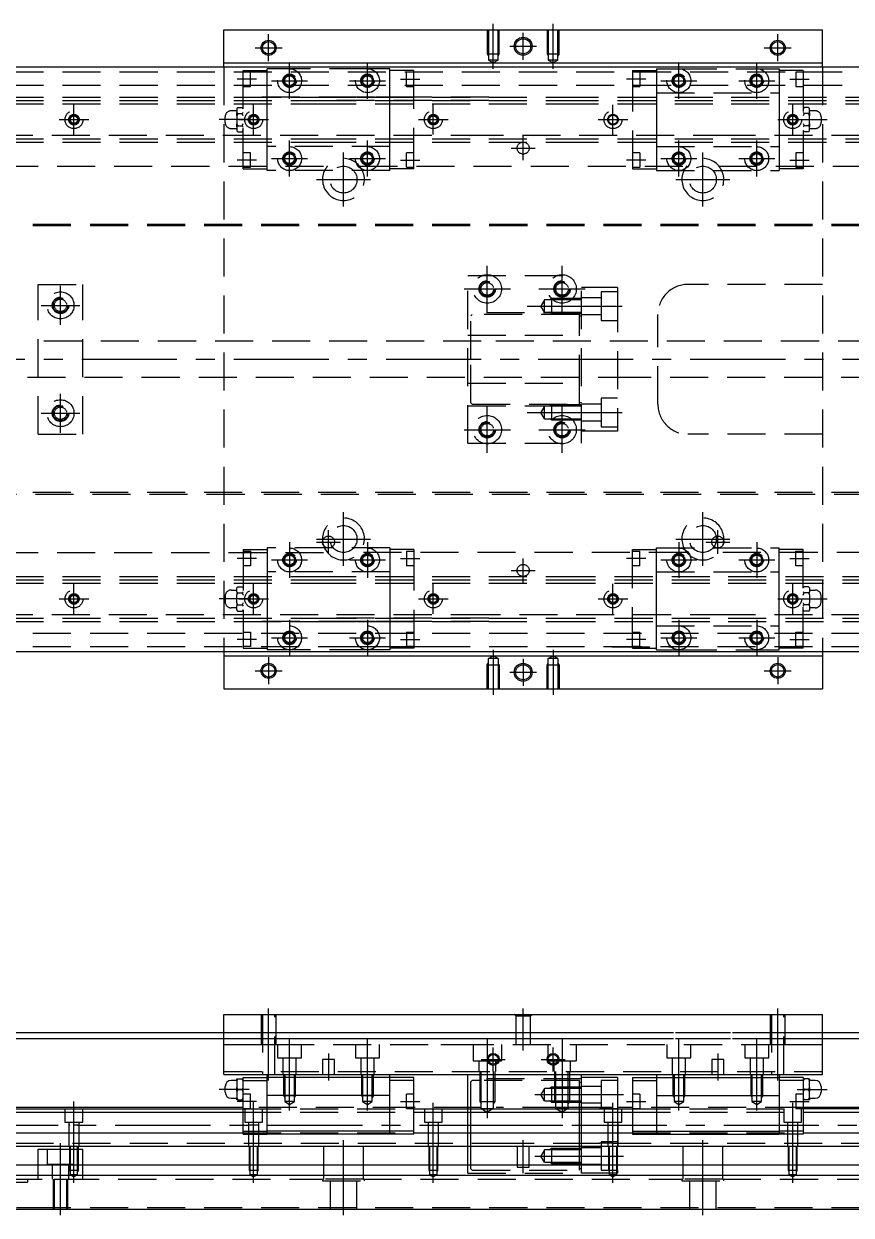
# Model space of a CAD drawing. Extents: x -94 to 709, y -24 to 396.
# Drawn here: x 63.2 to 339.5, y -2 to 395.7 of the extents above; entities that cross this region are included whole.
import ezdxf

# ---------------------------------------------------------------- set-up
doc = ezdxf.new("R2010")
doc.units = 0
doc.linetypes.add('CENTER', pattern=[50.8, 31.75, -6.35, 6.35, -6.35])
doc.linetypes.add('DASHED', pattern=[19.05, 12.7, -6.35])
doc.layers.get('0').update_dxf_attribs({"linetype": 'CONTINUOUS'})
doc.layers.add('CENTER', color=1, linetype='CENTER')

msp = doc.modelspace()

# ---------------------------------------------------------------- linework, layer by layer
at = {"color": 7, "linetype": 'CONTINUOUS'}
for p, q in [((130, 382.74), (130, 393.74)), ((130, 393.74), (330, 393.74)), ((330, 382.74), (330, 393.74)), ((130, 381.24), (130, 382.74)), ((130, 382.74), (330, 382.74)), ((330, 381.24), (330, 382.74)), ((474, 381.24), (-14, 381.24)), ((-14, 186.24), (474, 186.24)), ((130, 186.24), (130, 184.74)), ((130, 184.74), (130, 173.74)), ((130, 184.74), (330, 184.74)), ((330, 186.24), (330, 184.74)), ((330, 184.74), (330, 173.74)), ((130, 173.74), (330, 173.74)), ((130, 45), (130, 65)), ((130, 65), (330, 65)), ((330, 45), (330, 65)), ((-14, 59), (130, 59)), ((-6, 57), (130, 57)), ((330, 59), (474, 59)), ((330, 57), (466, 57)), ((130, 45), (330, 45)), ((136.5, 43.01), (136.5, 44)), ((136.5, 44), (144.5, 44)), ((144.5, 44.01), (144.5, 45)), ((144.5, 38), (144.5, 44.01)), ((185.5, 44.01), (144.5, 44.01)), ((185.5, 44.01), (185.5, 45)), ((185.5, 38), (185.5, 44.01)), ((193.5, 44), (185.5, 44)), ((193.5, 43.01), (193.5, 44)), ((211.5, 33.5), (211.5, 45)), ((249.5, 33.5), (249.5, 45)), ((261.5, 44), (249.5, 44)), ((261.5, 44), (261.5, 40.37)), ((266.5, 44), (266.5, 43.01)), ((266.5, 44), (274.5, 44)), ((274.5, 45), (274.5, 44.01)), ((274.5, 44.01), (274.5, 38)), ((274.5, 44.01), (315.5, 44.01)), ((315.5, 45), (315.5, 44.01)), ((315.5, 44.01), (315.5, 38)), ((323.5, 44), (315.5, 44)), ((323.5, 44), (323.5, 43.01)), ((130.5, 40), (130.5, 40.97)), ((130.5, 39.03), (130.5, 40)), ((134.43, 42.97), (132.5, 42.97)), ((134.72, 43.5), (134.43, 42.9)), ((134.43, 43.5), (134.72, 43.5)), ((134.43, 42.9), (134.43, 43.5)), ((134.43, 42.9), (134.43, 40.59)), ((134.43, 39.41), (134.43, 40.59)), ((134.43, 40.59), (134.72, 40)), ((134.72, 40), (134.43, 39.41)), ((134.72, 43.5), (136.19, 43.5)), ((134.72, 40), (136.19, 40)), ((136.45, 42.97), (136.19, 43.5)), ((136.19, 43.5), (136.5, 43.5)), ((136.19, 40), (136.5, 40.64)), ((136.5, 39.36), (136.19, 40)), ((136.5, 42.85), (136.45, 42.97)), ((136.5, 43.01), (144.5, 43.01)), ((136.5, 26), (136.5, 43.01)), ((193.5, 43.01), (185.5, 43.01)), ((193.5, 26), (193.5, 43.01)), ((261.5, 40.37), (261.5, 38.2)), ((266.5, 43.01), (266.5, 26)), ((266.5, 43.01), (274.5, 43.01)), ((323.5, 43.01), (315.5, 43.01)), ((323.5, 43.5), (323.81, 43.5)), ((323.5, 43.01), (323.5, 26)), ((323.55, 42.97), (323.5, 42.85)), ((323.5, 40.64), (323.81, 40)), ((323.81, 40), (323.5, 39.36)), ((323.81, 43.5), (323.55, 42.97)), ((325.28, 43.5), (323.81, 43.5)), ((325.28, 40), (323.81, 40)), ((325.28, 43.5), (325.57, 43.5)), ((325.57, 42.9), (325.28, 43.5)), ((325.28, 40), (325.57, 40.59)), ((325.57, 39.41), (325.28, 40)), ((325.57, 43.5), (325.57, 42.9)), ((327.5, 42.97), (325.57, 42.97)), ((325.57, 40.59), (325.57, 42.9)), ((325.57, 40.59), (325.57, 39.41)), ((329.5, 40.97), (329.5, 39.03)), ((132.5, 37.03), (134.43, 37.03)), ((134.43, 39.41), (134.43, 37.1)), ((134.43, 37.1), (134.72, 36.51)), ((134.43, 36.51), (134.43, 37.1)), ((134.72, 36.51), (134.43, 36.51)), ((134.72, 36.51), (136.19, 36.51)), ((136.19, 36.51), (136.5, 37.15)), ((136.5, 36.51), (136.19, 36.51)), ((144.5, 26), (144.5, 38)), ((185.5, 38), (144.5, 38)), ((185.5, 26), (185.5, 38)), ((261.5, 38.2), (261.5, 33.8)), ((274.5, 38), (274.5, 26)), ((274.5, 38), (315.5, 38)), ((315.5, 38), (315.5, 26)), ((323.5, 37.15), (323.81, 36.51)), ((323.81, 36.51), (323.5, 36.51)), ((325.28, 36.51), (323.81, 36.51)), ((325.28, 36.51), (325.57, 37.1)), ((325.57, 36.51), (325.28, 36.51)), ((325.57, 37.1), (325.57, 39.41)), ((325.57, 37.1), (325.57, 36.51)), ((325.57, 37.03), (327.5, 37.03)), ((0, 33.5), (136.5, 33.5)), ((0, 32.38), (136.5, 32.38)), ((136.5, 34), (60.5, 34)), ((193.5, 33.5), (266.5, 33.5)), ((193.5, 32.38), (266.5, 32.38)), ((266.5, 34), (261.5, 34)), ((261.5, 33.8), (261.5, 33.5)), ((405, 34), (323.5, 34)), ((460, 33.5), (323.5, 33.5)), ((323.5, 32.38), (460, 32.38)), ((0, 25.51), (136.5, 25.5)), ((136.5, 25), (136.5, 26)), ((136.5, 26), (144.5, 26)), ((136.5, 25), (144.5, 25)), ((144.5, 25), (144.5, 26)), ((185.5, 26), (144.5, 26)), ((185.5, 25), (144.5, 25)), ((185.5, 25), (185.5, 26)), ((193.5, 26), (185.5, 26)), ((193.5, 25), (185.5, 25)), ((193.5, 25), (193.5, 26)), ((193.5, 25.5), (266.5, 25.5)), ((266.5, 26), (266.5, 25)), ((266.5, 26), (274.5, 26)), ((266.5, 25), (274.5, 25)), ((274.5, 26), (274.5, 25)), ((274.5, 26), (315.5, 26)), ((274.5, 25), (315.5, 25)), ((315.5, 26), (315.5, 25)), ((323.5, 26), (315.5, 26)), ((323.5, 25), (315.5, 25)), ((323.5, 26), (323.5, 25)), ((323.5, 25.51), (460, 25.51)), ((0, 21), (460, 21)), ((460, 14.7), (0, 14.7)), ((460, 11.3), (0, 11.3)), ((0, 0), (460, 0))]:
    msp.add_line(p, q, dxfattribs=at)
at = {"color": 3, "linetype": 'DASHED'}
for p, q in [((218, 393.74), (218, 385.74)), ((218.38, 393.74), (218.38, 385.74)), ((221.62, 385.74), (221.62, 393.74)), ((222, 385.74), (222, 393.74)), ((238, 393.74), (238, 385.74)), ((238.38, 393.74), (238.38, 385.74)), ((241.62, 385.74), (241.62, 393.74)), ((242, 385.74), (242, 393.74)), ((218, 385.74), (218.38, 385.08)), ((218, 385.74), (220, 385.74)), ((218.38, 385.74), (218.38, 383.64)), ((221.62, 383.64), (218.38, 383.64)), ((218.38, 383.64), (220, 382.7)), ((220, 385.74), (222, 385.74)), ((221.62, 383.64), (220, 382.7)), ((221.62, 383.64), (221.62, 385.74)), ((222, 385.74), (221.62, 385.08)), ((238, 385.74), (238.38, 385.08)), ((238, 385.74), (240, 385.74)), ((238.38, 385.74), (238.38, 383.64)), ((238.38, 383.64), (240, 382.7)), ((241.62, 383.64), (238.38, 383.64)), ((240, 385.74), (242, 385.74)), ((241.62, 383.64), (240, 382.7)), ((241.62, 383.64), (241.62, 385.74)), ((242, 385.74), (241.62, 385.08)), ((0, 379.74), (460, 379.74)), ((130, 381.24), (130, 186.24)), ((136.5, 379.2), (136.5, 380.19)), ((136.5, 380.19), (144.5, 380.19)), ((139, 379.64), (136.5, 379.64)), ((136.5, 348.28), (136.5, 379.2)), ((139, 374.84), (139, 379.64)), ((144.5, 379.75), (144.5, 380.74)), ((152, 380.74), (144.5, 380.74)), ((144.5, 372.74), (144.5, 379.75)), ((178, 380.74), (152, 380.74)), ((185.5, 380.74), (178, 380.74)), ((185.5, 379.75), (185.5, 380.74)), ((193.5, 380.19), (185.5, 380.19)), ((185.5, 372.74), (185.5, 379.75)), ((191, 374.84), (191, 379.64)), ((193.5, 379.64), (191, 379.64)), ((193.5, 379.2), (193.5, 380.19)), ((193.5, 348.28), (193.5, 379.2)), ((266.5, 380.19), (266.5, 379.2)), ((266.5, 380.19), (274.5, 380.19)), ((269, 379.64), (266.5, 379.64)), ((266.5, 379.2), (266.5, 348.28)), ((269, 379.64), (269, 374.84)), ((274.5, 380.74), (274.5, 379.75)), ((274.5, 380.74), (282, 380.74)), ((274.5, 379.75), (274.5, 372.74)), ((282, 380.74), (308, 380.74)), ((308, 380.74), (315.5, 380.74)), ((315.5, 380.74), (315.5, 379.75)), ((323.5, 380.19), (315.5, 380.19)), ((315.5, 379.75), (315.5, 372.74)), ((323.5, 379.64), (321, 379.64)), ((321, 379.64), (321, 374.84)), ((323.5, 380.19), (323.5, 379.2)), ((323.5, 379.2), (323.5, 348.28)), ((330, 381.24), (330, 186.24)), ((0, 375.24), (460, 375.24)), ((136.5, 374.84), (139, 374.84)), ((191, 374.84), (193.5, 374.84)), ((266.5, 374.84), (269, 374.84)), ((321, 374.84), (323.5, 374.84)), ((0, 371.24), (161.5, 371.24)), ((0, 370.11), (161.5, 370.11)), ((136.5, 371.24), (193.5, 371.24)), ((193.5, 371.24), (136.5, 371.24)), ((144.5, 372.24), (144.5, 372.74)), ((144.5, 367.24), (144.5, 372.24)), ((161.5, 371.24), (218.5, 371.24)), ((218.5, 371.24), (161.5, 371.24)), ((161.5, 370.11), (218.5, 370.11)), ((218.5, 370.11), (161.5, 370.11)), ((185.5, 372.24), (185.5, 372.74)), ((185.5, 367.24), (185.5, 372.24)), ((218.5, 371.24), (242.5, 371.24)), ((218.5, 370.11), (242.5, 370.11)), ((242.5, 371.24), (299.5, 371.24)), ((242.5, 371.24), (299.5, 371.24)), ((242.5, 370.11), (299.5, 370.11)), ((242.5, 370.11), (299.5, 370.11)), ((274.5, 372.74), (274.5, 372.24)), ((274.5, 372.74), (315.5, 372.74)), ((274.5, 372.24), (274.5, 367.24)), ((299.5, 371.24), (460, 371.24)), ((299.5, 370.11), (460, 370.11)), ((315.5, 372.74), (315.5, 372.24)), ((315.5, 372.24), (315.5, 367.24)), ((0, 369.04), (161.5, 369.04)), ((134.43, 366.71), (132.5, 366.71)), ((134.72, 367.77), (134.43, 367.48)), ((134.72, 367.77), (134.43, 367.43)), ((134.43, 367.43), (134.43, 367.48)), ((134.43, 367.43), (134.43, 366.09)), ((134.43, 365.07), (134.43, 366.09)), ((134.43, 366.09), (134.72, 365.75)), ((134.72, 367.77), (136.19, 367.77)), ((136.5, 367.46), (136.19, 367.77)), ((136.5, 367.4), (136.19, 367.77)), ((136.19, 365.75), (136.5, 366.12)), ((144.5, 366.74), (144.5, 367.24)), ((144.5, 360.74), (144.5, 366.74)), ((161.5, 369.04), (218.5, 369.04)), ((161.5, 369.04), (218.5, 369.04)), ((185.5, 366.74), (185.5, 367.24)), ((185.5, 360.74), (185.5, 366.74)), ((218.5, 369.04), (242.5, 369.04)), ((242.5, 369.04), (299.5, 369.04)), ((242.5, 369.04), (299.5, 369.04)), ((274.5, 367.24), (274.5, 366.74)), ((274.5, 366.74), (274.5, 360.74)), ((299.5, 369.04), (460, 369.04)), ((315.5, 367.24), (315.5, 366.74)), ((315.5, 366.74), (315.5, 360.74)), ((323.81, 367.77), (323.5, 367.46)), ((323.81, 367.77), (323.5, 367.4)), ((323.5, 366.12), (323.81, 365.75)), ((325.28, 367.77), (323.81, 367.77)), ((325.57, 367.48), (325.28, 367.77)), ((325.57, 367.43), (325.28, 367.77)), ((325.28, 365.75), (325.57, 366.09)), ((325.57, 367.48), (325.57, 367.43)), ((325.57, 366.09), (325.57, 367.43)), ((327.5, 366.71), (325.57, 366.71)), ((325.57, 366.09), (325.57, 365.07)), ((130.5, 362.77), (130.5, 364.71)), ((134.72, 365.75), (134.43, 365.07)), ((134.43, 365.07), (134.43, 362.4)), ((134.43, 362.4), (134.72, 361.72)), ((134.43, 361.38), (134.43, 362.4)), ((134.72, 365.75), (136.19, 365.75)), ((136.5, 365.01), (136.19, 365.75)), ((136.19, 361.72), (136.5, 362.46)), ((323.81, 365.75), (323.5, 365.01)), ((323.5, 362.46), (323.81, 361.72)), ((325.28, 365.75), (323.81, 365.75)), ((325.57, 365.07), (325.28, 365.75)), ((325.28, 361.72), (325.57, 362.4)), ((325.57, 362.4), (325.57, 365.07)), ((325.57, 362.4), (325.57, 361.38)), ((329.5, 364.71), (329.5, 362.77)), ((161.5, 358.44), (0, 358.44)), ((132.5, 360.77), (134.43, 360.77)), ((134.72, 361.72), (134.43, 361.38)), ((134.43, 361.38), (134.43, 360.04)), ((134.43, 359.99), (134.43, 360.04)), ((134.43, 360.04), (134.72, 359.7)), ((134.43, 359.99), (134.72, 359.7)), ((134.72, 361.72), (136.19, 361.72)), ((134.72, 359.7), (136.19, 359.7)), ((136.5, 361.35), (136.19, 361.72)), ((136.19, 359.7), (136.5, 360.07)), ((136.19, 359.7), (136.5, 360.01)), ((144.5, 360.24), (144.5, 360.74)), ((144.5, 355.24), (144.5, 360.24)), ((218.5, 358.44), (161.5, 358.44)), ((218.5, 358.44), (161.5, 358.44)), ((185.5, 360.24), (185.5, 360.74)), ((185.5, 355.24), (185.5, 360.24)), ((242.5, 358.44), (218.5, 358.44)), ((299.5, 358.44), (242.5, 358.44)), ((299.5, 358.44), (242.5, 358.44)), ((274.5, 360.74), (274.5, 360.24)), ((274.5, 360.24), (274.5, 355.24)), ((460, 358.44), (299.5, 358.44)), ((315.5, 360.74), (315.5, 360.24)), ((315.5, 360.24), (315.5, 355.24)), ((323.81, 361.72), (323.5, 361.35)), ((323.5, 360.07), (323.81, 359.7)), ((323.5, 360.01), (323.81, 359.7)), ((325.28, 361.72), (323.81, 361.72)), ((325.28, 359.7), (323.81, 359.7)), ((325.57, 361.38), (325.28, 361.72)), ((325.28, 359.7), (325.57, 360.04)), ((325.28, 359.7), (325.57, 359.99)), ((325.57, 360.04), (325.57, 361.38)), ((325.57, 360.77), (327.5, 360.77)), ((325.57, 360.04), (325.57, 359.99)), ((0, 357.36), (161.5, 357.36)), ((0, 356.24), (161.5, 356.24)), ((144.5, 354.74), (144.5, 355.24)), ((144.5, 347.73), (144.5, 354.74)), ((185.5, 354.74), (144.5, 354.74)), ((161.5, 357.36), (218.5, 357.36)), ((161.5, 356.24), (218.5, 356.24)), ((185.5, 354.74), (185.5, 355.24)), ((185.5, 347.73), (185.5, 354.74)), ((218.5, 357.36), (242.5, 357.36)), ((218.5, 356.24), (242.5, 356.24)), ((242.5, 357.36), (299.5, 357.36)), ((242.5, 356.24), (299.5, 356.24)), ((274.5, 355.24), (274.5, 354.74)), ((274.5, 354.74), (274.5, 347.73)), ((274.5, 354.74), (315.5, 354.74)), ((299.5, 357.36), (460, 357.36)), ((299.5, 356.24), (460, 356.24)), ((315.5, 355.24), (315.5, 354.74)), ((315.5, 354.74), (315.5, 347.73)), ((139, 352.64), (136.5, 352.64)), ((139, 347.84), (139, 352.64)), ((191, 347.84), (191, 352.64)), ((193.5, 352.64), (191, 352.64)), ((269, 352.64), (266.5, 352.64)), ((269, 352.64), (269, 347.84)), ((323.5, 352.64), (321, 352.64)), ((321, 352.64), (321, 347.84)), ((55.36, 348.24), (164.64, 348.24)), ((136.5, 347.29), (136.5, 348.28)), ((136.5, 347.84), (139, 347.84)), ((136.5, 347.29), (144.5, 347.29)), ((144.5, 346.74), (144.5, 347.73)), ((185.5, 346.74), (144.5, 346.74)), ((175.36, 348.24), (284.64, 348.24)), ((185.5, 346.74), (185.5, 347.73)), ((193.5, 347.29), (185.5, 347.29)), ((191, 347.84), (193.5, 347.84)), ((193.5, 347.29), (193.5, 348.28)), ((266.5, 348.28), (266.5, 347.29)), ((266.5, 347.84), (269, 347.84)), ((266.5, 347.29), (274.5, 347.29)), ((274.5, 347.73), (274.5, 346.74)), ((274.5, 346.74), (315.5, 346.74)), ((295.36, 348.24), (404.64, 348.24)), ((315.5, 347.73), (315.5, 346.74)), ((323.5, 347.29), (315.5, 347.29)), ((321, 347.84), (323.5, 347.84)), ((323.5, 348.28), (323.5, 347.29)), ((460, 328.74), (10, 328.74)), ((460, 328.24), (10.64, 328.24)), ((211.5, 311.74), (249.5, 311.74)), ((211.5, 255.74), (211.5, 311.74)), ((249.5, 255.74), (249.5, 311.74)), ((68, 308.74), (83, 308.74)), ((68, 258.74), (68, 308.74)), ((83, 258.74), (83, 308.74)), ((261.5, 307.74), (249.5, 307.74)), ((261.5, 307.74), (261.5, 305.48)), ((330, 308.74), (285, 308.74)), ((237.1, 303.56), (235.91, 301.49)), ((239.5, 303.56), (237.1, 303.56)), ((237.1, 299.42), (237.1, 303.56)), ((239.5, 303.99), (238.75, 303.56)), ((249.5, 303.99), (239.5, 303.99)), ((239.5, 303.99), (239.5, 298.99)), ((249.5, 303.56), (239.5, 303.56)), ((256.1, 304.24), (249.5, 304.24)), ((256.1, 306.24), (256.1, 296.74)), ((261.5, 306.24), (256.1, 306.24)), ((261.5, 305.48), (261.5, 261.99)), ((249.5, 299.24), (211.5, 299.24)), ((213, 298.74), (212.5, 298.24)), ((248.76, 298.74), (213, 298.74)), ((237.1, 299.42), (235.91, 301.49)), ((237.1, 299.42), (239.5, 299.42)), ((239.5, 298.99), (238.75, 299.42)), ((239.5, 299.42), (249.5, 299.42)), ((239.5, 298.99), (249.5, 298.99)), ((248.76, 295.74), (248.76, 298.74)), ((249.5, 298.74), (256.1, 298.74)), ((275, 268.74), (275, 298.74)), ((212.5, 283.74), (212.5, 298.24)), ((249.5, 298.14), (248.76, 298.14)), ((248.76, 294.98), (248.76, 295.74)), ((248.76, 272.49), (248.76, 294.98)), ((256.1, 296.74), (261.5, 296.74)), ((211.5, 291.74), (249.5, 291.74)), ((216, 289.74), (64.5, 289.74)), ((405, 289.74), (216, 289.74)), ((212.5, 269.24), (212.5, 283.74)), ((64.5, 277.74), (260, 277.74)), ((211.5, 275.74), (249.5, 275.74)), ((260, 277.74), (405, 277.74)), ((248.76, 271.74), (248.76, 272.49)), ((248.76, 268.74), (248.76, 271.74)), ((256.1, 270.73), (256.1, 261.23)), ((261.5, 270.73), (256.1, 270.73)), ((211.5, 268.24), (249.5, 268.24)), ((212.5, 269.24), (213, 268.74)), ((213, 268.74), (248.76, 268.74)), ((237.1, 268.05), (235.91, 265.98)), ((239.5, 268.05), (237.1, 268.05)), ((237.1, 263.91), (237.1, 268.05)), ((239.5, 268.48), (238.75, 268.05)), ((249.5, 268.48), (239.5, 268.48)), ((239.5, 268.48), (239.5, 263.48)), ((249.5, 268.05), (239.5, 268.05)), ((248.76, 269.34), (249.5, 269.34)), ((256.1, 268.73), (249.5, 268.73)), ((237.1, 263.91), (235.91, 265.98)), ((237.1, 263.91), (239.5, 263.91)), ((239.5, 263.48), (238.75, 263.91)), ((239.5, 263.91), (249.5, 263.91)), ((239.5, 263.48), (249.5, 263.48)), ((249.5, 263.23), (256.1, 263.23)), ((68, 258.74), (83, 258.74)), ((261.5, 259.74), (249.5, 259.74)), ((256.1, 261.23), (261.5, 261.23)), ((261.5, 261.99), (261.5, 259.74)), ((330, 258.74), (285, 258.74)), ((211.5, 255.74), (249.5, 255.74)), ((10, 238.74), (460, 238.74)), ((460, 239.24), (10.64, 239.24)), ((55.36, 219.24), (164.64, 219.24)), ((136.5, 220.19), (136.5, 219.2)), ((136.5, 220.19), (144.5, 220.19)), ((136.5, 219.64), (139, 219.64)), ((136.5, 219.2), (136.5, 188.28)), ((139, 219.64), (139, 214.84)), ((144.5, 220.74), (144.5, 219.75)), ((185.5, 220.74), (144.5, 220.74)), ((144.5, 219.75), (144.5, 212.74)), ((284.64, 219.24), (175.36, 219.24)), ((185.5, 220.74), (185.5, 219.75)), ((193.5, 220.19), (185.5, 220.19)), ((185.5, 219.75), (185.5, 212.74)), ((191, 219.64), (191, 214.84)), ((191, 219.64), (193.5, 219.64)), ((193.5, 220.19), (193.5, 219.2)), ((193.5, 219.2), (193.5, 188.28)), ((266.5, 219.2), (266.5, 220.19)), ((266.5, 220.19), (274.5, 220.19)), ((266.5, 219.64), (269, 219.64)), ((266.5, 188.28), (266.5, 219.2)), ((269, 214.84), (269, 219.64)), ((274.5, 219.75), (274.5, 220.74)), ((274.5, 220.74), (315.5, 220.74)), ((274.5, 212.74), (274.5, 219.75)), ((404.64, 219.24), (295.36, 219.24)), ((315.5, 219.75), (315.5, 220.74)), ((323.5, 220.19), (315.5, 220.19)), ((315.5, 212.74), (315.5, 219.75)), ((321, 219.64), (323.5, 219.64)), ((321, 214.84), (321, 219.64)), ((323.5, 219.2), (323.5, 220.19)), ((323.5, 188.28), (323.5, 219.2)), ((139, 214.84), (136.5, 214.84)), ((193.5, 214.84), (191, 214.84)), ((269, 214.84), (266.5, 214.84)), ((323.5, 214.84), (321, 214.84)), ((0, 211.24), (161.5, 211.24)), ((144.5, 212.74), (144.5, 212.24)), ((185.5, 212.74), (144.5, 212.74)), ((144.5, 212.24), (144.5, 207.24)), ((161.5, 211.24), (218.5, 211.24)), ((185.5, 212.74), (185.5, 212.24)), ((185.5, 212.24), (185.5, 207.24)), ((218.5, 211.24), (241.5, 211.24)), ((241.5, 211.24), (298.5, 211.24)), ((274.5, 212.24), (274.5, 212.74)), ((274.5, 212.74), (315.5, 212.74)), ((274.5, 207.24), (274.5, 212.24)), ((298.5, 211.24), (460, 211.24)), ((315.5, 212.24), (315.5, 212.74)), ((315.5, 207.24), (315.5, 212.24)), ((0, 210.11), (161.5, 210.11)), ((0, 209.04), (161.5, 209.04)), ((134.43, 207.43), (134.72, 207.77)), ((134.43, 207.48), (134.72, 207.77)), ((134.43, 207.48), (134.43, 207.43)), ((134.43, 206.09), (134.43, 207.43)), ((134.72, 207.77), (136.19, 207.77)), ((136.19, 207.77), (136.5, 207.4)), ((136.19, 207.77), (136.5, 207.46)), ((144.5, 207.24), (144.5, 206.74)), ((161.5, 210.11), (218.5, 210.11)), ((161.5, 209.04), (218.5, 209.04)), ((161.5, 209.04), (218.5, 209.04)), ((185.5, 207.24), (185.5, 206.74)), ((218.5, 210.11), (241.5, 210.11)), ((218.5, 209.04), (241.5, 209.04)), ((241.5, 210.11), (298.5, 210.11)), ((241.5, 209.04), (298.5, 209.04)), ((241.5, 209.04), (298.5, 209.04)), ((274.5, 206.74), (274.5, 207.24)), ((298.5, 210.11), (460, 210.11)), ((298.5, 209.04), (460, 209.04)), ((315.5, 206.74), (315.5, 207.24)), ((323.5, 207.46), (323.81, 207.77)), ((323.5, 207.4), (323.81, 207.77)), ((325.28, 207.77), (323.81, 207.77)), ((325.28, 207.77), (325.57, 207.48)), ((325.28, 207.77), (325.57, 207.43)), ((325.57, 207.43), (325.57, 207.48)), ((325.57, 207.43), (325.57, 206.09)), ((130.5, 204.71), (130.5, 202.77)), ((132.5, 206.71), (134.43, 206.71)), ((134.72, 205.75), (134.43, 206.09)), ((134.43, 206.09), (134.43, 205.07)), ((134.43, 205.07), (134.72, 205.75)), ((134.43, 202.4), (134.43, 205.07)), ((134.72, 205.75), (136.19, 205.75)), ((136.5, 206.12), (136.19, 205.75)), ((136.19, 205.75), (136.5, 205.01)), ((144.5, 206.74), (144.5, 200.74)), ((185.5, 206.74), (185.5, 200.74)), ((274.5, 200.74), (274.5, 206.74)), ((315.5, 200.74), (315.5, 206.74)), ((323.81, 205.75), (323.5, 206.12)), ((323.5, 205.01), (323.81, 205.75)), ((325.28, 205.75), (323.81, 205.75)), ((325.57, 206.09), (325.28, 205.75)), ((325.28, 205.75), (325.57, 205.07)), ((325.57, 206.71), (327.5, 206.71)), ((325.57, 205.07), (325.57, 206.09)), ((325.57, 205.07), (325.57, 202.4)), ((329.5, 202.77), (329.5, 204.71)), ((134.43, 200.77), (132.5, 200.77)), ((134.72, 201.72), (134.43, 202.4)), ((134.43, 202.4), (134.43, 201.38)), ((134.43, 201.38), (134.72, 201.72)), ((134.43, 200.04), (134.43, 201.38)), ((134.72, 199.7), (134.43, 200.04)), ((134.43, 200.04), (134.43, 199.99)), ((134.72, 199.7), (134.43, 199.99)), ((134.72, 201.72), (136.19, 201.72)), ((134.72, 199.7), (136.19, 199.7)), ((136.5, 202.46), (136.19, 201.72)), ((136.19, 201.72), (136.5, 201.35)), ((136.5, 200.07), (136.19, 199.7)), ((136.5, 200.01), (136.19, 199.7)), ((144.5, 200.74), (144.5, 200.24)), ((144.5, 200.24), (144.5, 195.24)), ((185.5, 200.74), (185.5, 200.24)), ((185.5, 200.24), (185.5, 195.24)), ((274.5, 200.24), (274.5, 200.74)), ((274.5, 195.24), (274.5, 200.24)), ((315.5, 200.24), (315.5, 200.74)), ((315.5, 195.24), (315.5, 200.24)), ((323.81, 201.72), (323.5, 202.46)), ((323.5, 201.35), (323.81, 201.72)), ((323.81, 199.7), (323.5, 200.07)), ((323.81, 199.7), (323.5, 200.01)), ((325.28, 201.72), (323.81, 201.72)), ((325.28, 199.7), (323.81, 199.7)), ((325.57, 202.4), (325.28, 201.72)), ((325.28, 201.72), (325.57, 201.38)), ((325.57, 200.04), (325.28, 199.7)), ((325.57, 199.99), (325.28, 199.7)), ((325.57, 201.38), (325.57, 202.4)), ((325.57, 201.38), (325.57, 200.04)), ((327.5, 200.77), (325.57, 200.77)), ((325.57, 199.99), (325.57, 200.04)), ((161.5, 198.44), (0, 198.44)), ((0, 197.36), (161.5, 197.36)), ((0, 196.24), (161.5, 196.24)), ((193.5, 196.24), (136.5, 196.24)), ((136.5, 196.24), (193.5, 196.24)), ((144.5, 195.24), (144.5, 194.74)), ((218.5, 198.44), (161.5, 198.44)), ((218.5, 198.44), (161.5, 198.44)), ((161.5, 197.36), (218.5, 197.36)), ((218.5, 197.36), (161.5, 197.36)), ((161.5, 196.24), (218.5, 196.24)), ((218.5, 196.24), (161.5, 196.24)), ((185.5, 195.24), (185.5, 194.74)), ((241.5, 198.44), (218.5, 198.44)), ((218.5, 197.36), (241.5, 197.36)), ((218.5, 196.24), (241.5, 196.24)), ((298.5, 198.44), (241.5, 198.44)), ((298.5, 198.44), (241.5, 198.44)), ((241.5, 197.36), (298.5, 197.36)), ((241.5, 197.36), (298.5, 197.36)), ((241.5, 196.24), (298.5, 196.24)), ((241.5, 196.24), (298.5, 196.24)), ((274.5, 194.74), (274.5, 195.24)), ((460, 198.44), (298.5, 198.44)), ((298.5, 197.36), (460, 197.36)), ((298.5, 196.24), (460, 196.24)), ((315.5, 194.74), (315.5, 195.24)), ((460, 192.24), (0, 192.24)), ((136.5, 192.64), (139, 192.64)), ((139, 192.64), (139, 187.84)), ((144.5, 194.74), (144.5, 187.73)), ((185.5, 194.74), (185.5, 187.73)), ((191, 192.64), (191, 187.84)), ((191, 192.64), (193.5, 192.64)), ((266.5, 192.64), (269, 192.64)), ((269, 187.84), (269, 192.64)), ((274.5, 187.73), (274.5, 194.74)), ((274.5, 194.74), (315.5, 194.74)), ((315.5, 187.73), (315.5, 194.74)), ((321, 192.64), (323.5, 192.64)), ((321, 187.84), (321, 192.64)), ((460, 187.74), (0, 187.74)), ((136.5, 188.28), (136.5, 187.29)), ((139, 187.84), (136.5, 187.84)), ((136.5, 187.29), (144.5, 187.29)), ((144.5, 187.73), (144.5, 186.74)), ((174.37, 187.73), (169.5, 187.73)), ((179.63, 187.73), (174.37, 187.73)), ((200.37, 187.73), (179.63, 187.73)), ((185.5, 187.73), (185.5, 186.74)), ((193.5, 187.29), (185.5, 187.29)), ((193.5, 187.84), (191, 187.84)), ((193.5, 188.28), (193.5, 187.29)), ((205.63, 187.73), (200.37, 187.73)), ((259.63, 187.73), (280.37, 187.73)), ((266.5, 187.29), (266.5, 188.28)), ((269, 187.84), (266.5, 187.84)), ((266.5, 187.29), (274.5, 187.29)), ((274.5, 186.74), (274.5, 187.73)), ((315.5, 186.74), (315.5, 187.73)), ((323.5, 187.29), (315.5, 187.29)), ((323.5, 187.84), (321, 187.84)), ((323.5, 187.29), (323.5, 188.28)), ((152, 186.74), (144.5, 186.74)), ((178, 186.74), (152, 186.74)), ((185.5, 186.74), (178, 186.74)), ((218.38, 183.84), (220, 184.77)), ((218.38, 181.74), (218.38, 183.84)), ((221.62, 183.84), (218.38, 183.84)), ((221.62, 183.84), (220, 184.77)), ((221.62, 183.84), (221.62, 181.74)), ((238.38, 183.84), (240, 184.77)), ((238.38, 181.74), (238.38, 183.84)), ((241.62, 183.84), (238.38, 183.84)), ((241.62, 183.84), (240, 184.77)), ((241.62, 183.84), (241.62, 181.74)), ((274.5, 186.74), (282, 186.74)), ((282, 186.74), (308, 186.74)), ((308, 186.74), (315.5, 186.74)), ((218, 181.74), (218.38, 182.39)), ((218, 181.74), (220, 181.74)), ((218, 173.74), (218, 181.74)), ((218.38, 173.74), (218.38, 181.74)), ((220, 181.74), (222, 181.74)), ((222, 181.74), (221.62, 182.39)), ((221.62, 181.74), (221.62, 173.74)), ((222, 181.74), (222, 173.74)), ((238, 181.74), (238.38, 182.39)), ((238, 181.74), (240, 181.74)), ((238, 173.74), (238, 181.74)), ((238.38, 173.74), (238.38, 181.74)), ((240, 181.74), (242, 181.74)), ((242, 181.74), (241.62, 182.39)), ((241.62, 181.74), (241.62, 173.74)), ((242, 181.74), (242, 173.74)), ((142.5, 65), (142.5, 55)), ((142.93, 65), (142.93, 45)), ((147.07, 45), (147.07, 65)), ((147.5, 55), (147.5, 65)), ((227.5, 64.5), (227, 65)), ((227.5, 64.5), (227.5, 55)), ((227.5, 64.5), (232.5, 64.5)), ((232.5, 64.5), (233, 65)), ((232.5, 55), (232.5, 64.5)), ((312.5, 65), (312.5, 55)), ((312.93, 65), (312.93, 45)), ((317.07, 45), (317.07, 65)), ((317.5, 55), (317.5, 65)), ((130, 59), (142.5, 59)), ((130, 57), (142.5, 57)), ((142.5, 59), (147.5, 59)), ((142.5, 57), (147.5, 57)), ((147.5, 59), (312.5, 59)), ((147.5, 57), (312.5, 57)), ((155, 59), (192.5, 59)), ((155, 57), (192.5, 57)), ((192.5, 59), (197.5, 59)), ((192.5, 57), (197.5, 57)), ((197.5, 59), (262.5, 59)), ((197.5, 57), (262.5, 57)), ((262.5, 59), (267.5, 59)), ((262.5, 57), (267.5, 57)), ((267.5, 59), (305, 59)), ((267.5, 57), (305, 57)), ((312.5, 59), (317.5, 59)), ((312.5, 57), (317.5, 57)), ((317.5, 59), (330, 59)), ((317.5, 57), (330, 57)), ((130, 55), (142.5, 55)), ((142.5, 55), (147.5, 55)), ((147.5, 55), (202.5, 55)), ((148, 55), (148, 50.5)), ((156, 50.5), (156, 55)), ((174, 55), (174, 50.5)), ((182, 50.5), (182, 55)), ((202.5, 55), (207.5, 55)), ((207.5, 55), (312.5, 55)), ((213.25, 55), (213.25, 49.5)), ((222.75, 55), (222.75, 49.5)), ((238.25, 55), (238.25, 49.5)), ((247.75, 55), (247.75, 49.5)), ((278, 55), (278, 50.5)), ((286, 50.5), (286, 55)), ((304, 55), (304, 50.5)), ((312, 50.5), (312, 55)), ((312.5, 55), (317.5, 55)), ((317.5, 55), (330, 55)), ((148, 50.5), (156, 50.5)), ((149.75, 50.5), (149.75, 45)), ((154.25, 45), (154.25, 50.5)), ((163, 50), (163, 45)), ((165, 50), (163, 50)), ((167, 50), (165, 50)), ((167, 45), (167, 50)), ((174, 50.5), (182, 50.5)), ((175.75, 50.5), (175.75, 45)), ((180.25, 45), (180.25, 50.5)), ((213.25, 49.5), (222.75, 49.5)), ((215.25, 49.5), (215.25, 46)), ((220.75, 49.5), (220.75, 46)), ((238.25, 49.5), (247.75, 49.5)), ((240.25, 49.5), (240.25, 46)), ((245.75, 49.5), (245.75, 46)), ((278, 50.5), (286, 50.5)), ((279.75, 50.5), (279.75, 45)), ((284.25, 45), (284.25, 50.5)), ((295, 50), (293, 50)), ((293, 50), (293, 45)), ((297, 50), (295, 50)), ((297, 45), (297, 50)), ((304, 50.5), (312, 50.5)), ((305.75, 50.5), (305.75, 45)), ((310.25, 45), (310.25, 50.5)), ((130, 46), (330, 46)), ((150, 45), (150, 40.85)), ((150, 45), (150, 40.85)), ((150.38, 45), (150.38, 40.5)), ((153.62, 40.5), (153.62, 45)), ((154, 40.85), (154, 45)), ((154, 40.85), (154, 45)), ((176, 45), (176, 40.85)), ((176, 45), (176, 40.85)), ((176.38, 45), (176.38, 40.5)), ((179.62, 40.5), (179.62, 45)), ((180, 40.85), (180, 45)), ((180, 40.85), (180, 45)), ((215.5, 46), (215.5, 36)), ((215.93, 33.6), (215.93, 46)), ((220.07, 33.6), (220.07, 46)), ((220.5, 46), (220.5, 36)), ((240.5, 46), (240.5, 36)), ((240.93, 33.6), (240.93, 46)), ((245.07, 33.6), (245.07, 46)), ((245.5, 46), (245.5, 36)), ((280, 45), (280, 40.85)), ((280, 45), (280, 40.85)), ((280.38, 45), (280.38, 40.5)), ((283.62, 40.5), (283.62, 45)), ((284, 40.85), (284, 45)), ((284, 40.85), (284, 45)), ((306, 45), (306, 40.85)), ((306, 45), (306, 40.85)), ((306.38, 45), (306.38, 40.5)), ((309.62, 40.5), (309.62, 45)), ((310, 40.85), (310, 45)), ((310, 40.85), (310, 45)), ((150, 40.85), (150, 38)), ((150.38, 40.5), (150.38, 35.9)), ((153.62, 35.9), (153.62, 40.5)), ((154, 38), (154, 40.85)), ((176, 40.85), (176, 38)), ((176.38, 40.5), (176.38, 35.9)), ((179.62, 35.9), (179.62, 40.5)), ((180, 38), (180, 40.85)), ((249.5, 43.5), (211.5, 43.5)), ((213, 43), (212.5, 42.5)), ((212.5, 33.5), (212.5, 42.5)), ((215.5, 43), (213, 43)), ((248.76, 43), (215.5, 43)), ((237.1, 40.32), (235.91, 38.25)), ((237.1, 38.25), (237.1, 40.32)), ((239.5, 40.32), (237.1, 40.32)), ((239.5, 40.75), (238.75, 40.32)), ((240.5, 40.75), (239.5, 40.75)), ((239.5, 40.75), (239.5, 35.75)), ((249.5, 40.32), (239.5, 40.32)), ((245.5, 40.75), (240.5, 40.75)), ((249.5, 40.75), (245.5, 40.75)), ((248.76, 35.75), (248.76, 43)), ((248.76, 42.4), (249.5, 42.4)), ((256.1, 41), (249.5, 41)), ((256.1, 43), (256.1, 33.5)), ((261.5, 43), (256.1, 43)), ((280, 40.85), (280, 38)), ((280.38, 40.5), (280.38, 35.9)), ((283.62, 35.9), (283.62, 40.5)), ((284, 38), (284, 40.85)), ((306, 40.85), (306, 38)), ((306.38, 40.5), (306.38, 35.9)), ((309.62, 35.9), (309.62, 40.5)), ((310, 38), (310, 40.85)), ((139, 38.4), (136.5, 38.4)), ((139, 36), (139, 38.4)), ((139, 33.6), (139, 36)), ((150, 38), (154, 38)), ((150, 38), (150.38, 37.34)), ((153.62, 35.9), (150.38, 35.9)), ((150.38, 35.9), (152, 34.96)), ((152, 34.96), (153.62, 35.9)), ((154, 38), (153.62, 37.34)), ((176, 38), (180, 38)), ((176, 38), (176.38, 37.34)), ((179.62, 35.9), (176.38, 35.9)), ((176.38, 35.9), (178, 34.96)), ((178, 34.96), (179.62, 35.9)), ((180, 38), (179.62, 37.34)), ((191, 36), (191, 38.4)), ((193.5, 38.4), (191, 38.4)), ((191, 33.6), (191, 36)), ((215.5, 36), (220.5, 36)), ((215.5, 36), (215.93, 35.25)), ((220.5, 36), (220.07, 35.25)), ((237.1, 36.18), (235.91, 38.25)), ((237.1, 36.18), (237.1, 38.25)), ((237.1, 36.18), (239.5, 36.18)), ((239.5, 35.75), (238.75, 36.18)), ((239.5, 36.18), (249.5, 36.18)), ((240.5, 36), (245.5, 36)), ((240.5, 36), (240.93, 35.25)), ((245.5, 36), (245.07, 35.25)), ((269, 38.4), (266.5, 38.4)), ((269, 38.4), (269, 33.6)), ((280, 38), (284, 38)), ((280, 38), (280.38, 37.34)), ((283.62, 35.9), (280.38, 35.9)), ((280.38, 35.9), (282, 34.96)), ((282, 34.96), (283.62, 35.9)), ((284, 38), (283.62, 37.34)), ((306, 38), (310, 38)), ((306, 38), (306.38, 37.34)), ((309.62, 35.9), (306.38, 35.9)), ((306.38, 35.9), (308, 34.96)), ((308, 34.96), (309.62, 35.9)), ((310, 38), (309.62, 37.34)), ((321, 38.4), (321, 33.6)), ((323.5, 38.4), (321, 38.4)), ((77, 33.5), (77, 29)), ((83, 29), (83, 33.5)), ((192.5, 34), (136.5, 34)), ((136.5, 33.6), (139, 33.6)), ((136.5, 33.5), (193.5, 33.5)), ((136.5, 32.38), (193.5, 32.38)), ((137, 33.5), (137, 29)), ((143, 29), (143, 33.5)), ((191, 33.6), (193.5, 33.6)), ((213, 34), (192.5, 34)), ((197, 33.5), (197, 29)), ((203, 29), (203, 33.5)), ((211.5, 21), (211.5, 33.5)), ((212.5, 21), (212.5, 33.5)), ((216, 34), (213, 34)), ((215.93, 33.6), (218, 32.41)), ((215.93, 33.6), (220.07, 33.6)), ((220.07, 33.6), (218, 32.41)), ((242.5, 34), (221, 34)), ((239.5, 35.75), (249.5, 35.75)), ((240.93, 33.6), (243, 32.41)), ((240.93, 33.6), (245.07, 33.6)), ((249.32, 34), (242.5, 34)), ((245.07, 33.6), (243, 32.41)), ((248.76, 33.5), (248.76, 35.75)), ((248.76, 21), (248.76, 33.5)), ((250, 34), (249.32, 34)), ((249.5, 35.5), (256.1, 35.5)), ((249.5, 21), (249.5, 33.5)), ((255, 34), (250, 34)), ((260, 34), (255, 34)), ((255.5, 34), (260, 34)), ((261.5, 33.5), (256.1, 33.5)), ((257, 33.5), (257, 29)), ((261.5, 33.5), (261.5, 25)), ((263, 29), (263, 33.5)), ((323.5, 34), (266.5, 34)), ((266.5, 33.6), (269, 33.6)), ((266.5, 33.5), (323.5, 33.5)), ((266.5, 32.38), (323.5, 32.38)), ((317, 33.5), (317, 29)), ((321, 33.6), (323.5, 33.6)), ((323, 29), (323, 33.5)), ((77, 29), (83, 29)), ((78.25, 29), (78.25, 21)), ((78.62, 28), (78.5, 28)), ((78.5, 28), (78.5, 27.99)), ((78.5, 28), (78.5, 28)), ((81.38, 28), (80, 28)), ((81.5, 28), (81.38, 28)), ((81.5, 27.99), (81.5, 28)), ((81.5, 28), (81.5, 28)), ((81.75, 21), (81.75, 29)), ((137, 29), (143, 29)), ((138.25, 29), (138.25, 21)), ((140, 28), (138.5, 28)), ((138.62, 28), (138.5, 28)), ((138.5, 28), (138.5, 27.99)), ((138.5, 28), (138.5, 28)), ((140, 28), (138.62, 28)), ((141.5, 28), (140, 28)), ((141.38, 28), (140, 28)), ((141.5, 28), (141.38, 28)), ((141.5, 27.99), (141.5, 28)), ((141.5, 28), (141.5, 28)), ((141.75, 21), (141.75, 29)), ((197, 29), (203, 29)), ((198.25, 29), (198.25, 21)), ((201.75, 21), (201.75, 29)), ((257, 29), (263, 29)), ((258.25, 29), (258.25, 21)), ((261.75, 21), (261.75, 29)), ((317, 29), (323, 29)), ((318.25, 29), (318.25, 21)), ((321.75, 21), (321.75, 29)), ((136.5, 25.5), (193.5, 25.5)), ((261.5, 25), (261.5, 21)), ((266.5, 25.5), (323.5, 25.51)), ((60.5, 22), (213, 22)), ((68, 14.7), (68, 20)), ((68, 20), (78.5, 20)), ((71, 20), (71, 15)), ((78.5, 21), (78.5, 15.25)), ((78.5, 21), (78.5, 15.25)), ((78.5, 20), (81.5, 20)), ((78.77, 21), (78.77, 15)), ((80, 15), (80, 20)), ((81.23, 15), (81.23, 21)), ((81.5, 15.25), (81.5, 21)), ((81.5, 15.25), (81.5, 21)), ((81.5, 20), (83, 20)), ((83, 14.7), (83, 20)), ((138.5, 21), (138.5, 15.25)), ((138.5, 21), (138.5, 15.25)), ((138.75, 21), (141.25, 21)), ((138.77, 21), (138.77, 15)), ((141.23, 15), (141.23, 21)), ((141.5, 15.25), (141.5, 21)), ((141.5, 15.25), (141.5, 21)), ((163.29, 21), (163.29, 10)), ((176.71, 10), (176.71, 21)), ((198.5, 21), (198.5, 15.25)), ((198.5, 21), (198.5, 15.25)), ((198.77, 21), (198.77, 15)), ((201.23, 15), (201.23, 21)), ((201.5, 15.25), (201.5, 21)), ((201.5, 15.25), (201.5, 21)), ((211.5, 17), (211.5, 21)), ((212.5, 14.7), (212.5, 21)), ((213, 22), (216, 22)), ((216, 22), (221, 22)), ((221, 22), (249.32, 22)), ((228, 21), (228, 14)), ((232, 14), (232, 21)), ((239.5, 20.25), (238.75, 19.82)), ((240.5, 20.25), (239.5, 20.25)), ((239.5, 20.25), (239.5, 15.25)), ((245.5, 20.25), (240.5, 20.25)), ((249.5, 20.25), (245.5, 20.25)), ((248.76, 20.25), (248.76, 21)), ((248.76, 15.25), (248.76, 20.25)), ((249.32, 22), (250, 22)), ((249.5, 17), (249.5, 21)), ((256.1, 20.5), (249.5, 20.5)), ((250, 22), (255, 22)), ((255, 22), (255.6, 22)), ((260, 22), (255.5, 22)), ((256.1, 22.5), (256.1, 13)), ((261.5, 22.5), (256.1, 22.5)), ((258.5, 21), (258.5, 15.25)), ((258.5, 21), (258.5, 15.25)), ((258.77, 21), (258.77, 15)), ((260, 22), (405, 22)), ((261.23, 15), (261.23, 21)), ((261.5, 15.25), (261.5, 21)), ((261.5, 15.25), (261.5, 21)), ((261.5, 14.7), (261.5, 21)), ((283.29, 21), (283.29, 10)), ((296.71, 10), (296.71, 21)), ((318.5, 21), (318.5, 15.25)), ((318.5, 21), (318.5, 15.25)), ((318.77, 21), (318.77, 15)), ((321.23, 15), (321.23, 21)), ((321.5, 15.25), (321.5, 21)), ((321.5, 15.25), (321.5, 21)), ((211.5, 14.7), (211.5, 17)), ((237.1, 19.82), (235.91, 17.75)), ((237.1, 15.68), (235.91, 17.75)), ((239.5, 19.82), (237.1, 19.82)), ((237.1, 17.75), (237.1, 19.82)), ((237.1, 15.68), (237.1, 17.75)), ((249.5, 19.82), (239.5, 19.82)), ((249.5, 14.7), (249.5, 17)), ((68, 11.3), (68, 14.7)), ((71, 15), (80, 15)), ((72.75, 15), (72.75, 10)), ((78.25, 10), (78.25, 15)), ((78.5, 15.25), (78.5, 14.7)), ((78.5, 14.7), (78.5, 13)), ((78.5, 13), (81.5, 13)), ((78.5, 13), (78.77, 12.53)), ((78.77, 15), (78.77, 13)), ((78.77, 13), (78.77, 11.5)), ((81.23, 13), (81.23, 15)), ((81.23, 11.5), (81.23, 13)), ((81.5, 13), (81.23, 12.53)), ((81.5, 14.7), (81.5, 15.25)), ((81.5, 13), (81.5, 14.7)), ((83, 11.3), (83, 14.7)), ((138.5, 15.25), (138.5, 14.7)), ((138.5, 14.7), (138.5, 13)), ((138.5, 13), (141.5, 13)), ((138.5, 13), (138.77, 12.53)), ((138.77, 15), (138.77, 13)), ((138.77, 13), (138.77, 11.5)), ((141.23, 13), (141.23, 15)), ((141.23, 11.5), (141.23, 13)), ((141.5, 13), (141.23, 12.53)), ((141.5, 14.7), (141.5, 15.25)), ((141.5, 13), (141.5, 14.7)), ((198.5, 15.25), (198.5, 14.7)), ((198.5, 14.7), (198.5, 13)), ((198.5, 13), (198.77, 12.53)), ((198.5, 13), (201.5, 13)), ((198.77, 15), (198.77, 13)), ((198.77, 13), (198.77, 11.5)), ((201.23, 13), (201.23, 15)), ((201.23, 11.5), (201.23, 13)), ((201.5, 13), (201.23, 12.53)), ((201.5, 14.7), (201.5, 15.25)), ((201.5, 13), (201.5, 14.7)), ((211.5, 12), (211.5, 14.7)), ((211.5, 12), (249.5, 12)), ((212.5, 13.5), (212.5, 14.7)), ((212.5, 13.5), (213, 13)), ((213, 13), (248.76, 13)), ((228, 14), (232, 14)), ((237.1, 15.68), (239.5, 15.68)), ((239.5, 15.25), (238.75, 15.68)), ((239.5, 15.68), (249.5, 15.68)), ((239.5, 15.25), (249.5, 15.25)), ((248.76, 14.7), (248.76, 15.25)), ((248.76, 13), (248.76, 14.7)), ((248.76, 13.6), (249.5, 13.6)), ((249.5, 15), (256.1, 15)), ((249.5, 12), (249.5, 14.7)), ((261.5, 12), (249.5, 12)), ((256.1, 13), (261.5, 13)), ((258.5, 15.25), (258.5, 14.7)), ((258.5, 14.7), (258.5, 13)), ((258.5, 13), (258.77, 12.53)), ((258.5, 13), (261.5, 13)), ((258.77, 15), (258.77, 13)), ((258.77, 13), (258.77, 11.5)), ((261.23, 13), (261.23, 15)), ((261.23, 11.5), (261.23, 13)), ((261.5, 13), (261.23, 12.53)), ((261.5, 14.7), (261.5, 15.25)), ((261.5, 13), (261.5, 14.7)), ((261.5, 13), (261.5, 14.7)), ((261.5, 13), (261.5, 12)), ((318.5, 15.25), (318.5, 14.7)), ((318.5, 14.7), (318.5, 13)), ((318.5, 13), (321.5, 13)), ((318.5, 13), (318.77, 12.53)), ((318.77, 15), (318.77, 13)), ((318.77, 13), (318.77, 11.5)), ((321.23, 13), (321.23, 15)), ((321.23, 11.5), (321.23, 13)), ((321.5, 13), (321.23, 12.53)), ((321.5, 14.7), (321.5, 15.25)), ((321.5, 13), (321.5, 14.7)), ((56.71, 10), (163.29, 10)), ((59.5, 9), (64.5, 9)), ((64.5, 10), (64.5, 9)), ((68, 10), (68, 11.3)), ((73, 10), (73, 0)), ((73.4, 10), (77.6, 10)), ((73.4, 10), (77.6, 10)), ((73.43, 10), (73.43, 0)), ((77.57, 0), (77.57, 10)), ((78, 0), (78, 10)), ((81.23, 11.5), (78.77, 11.5)), ((78.77, 11.5), (80, 10.79)), ((81.23, 11.5), (80, 10.79)), ((83, 10), (83, 11.3)), ((141.23, 11.5), (138.77, 11.5)), ((138.77, 11.5), (140, 10.79)), ((141.23, 11.5), (140, 10.79)), ((163, 10), (163, 9.5)), ((163, 9.5), (177, 9.5)), ((176.71, 10), (163.29, 10)), ((165.5, 9.5), (165.5, 0)), ((174.5, 0), (174.5, 9.5)), ((176.71, 10), (283.29, 10)), ((177, 9.5), (177, 10)), ((198.77, 11.5), (200, 10.79)), ((201.23, 11.5), (198.77, 11.5)), ((201.23, 11.5), (200, 10.79)), ((261.23, 11.5), (258.77, 11.5)), ((258.77, 11.5), (260, 10.79)), ((261.23, 11.5), (260, 10.79)), ((283, 10), (283, 9.5)), ((283, 9.5), (297, 9.5)), ((296.71, 10), (283.29, 10)), ((285.5, 9.5), (285.5, 0)), ((294.5, 0), (294.5, 9.5)), ((296.71, 10), (403.29, 10)), ((297, 9.5), (297, 10)), ((321.23, 11.5), (318.77, 11.5)), ((318.77, 11.5), (320, 10.79)), ((321.23, 11.5), (320, 10.79)), ((73.5, 0.5), (56, 0.5)), ((73, 0.5), (73.5, 0.5)), ((74.03, 0.5), (73.5, 0.5)), ((76.97, 0.5), (74.03, 0.5)), ((77.5, 0.5), (76.97, 0.5)), ((77.5, 0.5), (78, 0.5)), ((460, 0.5), (77.5, 0.5))]:
    msp.add_line(p, q, dxfattribs=at)
at = {"color": 3, "linetype": 'CONTINUOUS'}
for centre, radius in [((145, 387.74), 2.5), ((315, 387.74), 2.5), ((145, 179.74), 2.5), ((315, 179.74), 2.5), ((220, 50), 2), ((240, 50), 2)]:
    msp.add_circle(centre, radius, dxfattribs=at)
at = {"color": 7, "linetype": 'CONTINUOUS'}
for centre, radius in [((145, 387.74), 2.07), ((230, 388.24), 3), ((230, 388.24), 2.5), ((315, 387.74), 2.07), ((145, 179.74), 2.07), ((230, 179.24), 3), ((230, 179.24), 2.5), ((315, 179.74), 2.07), ((220, 50), 1.62), ((240, 50), 1.62)]:
    msp.add_circle(centre, radius, dxfattribs=at)
at = {"color": 3, "linetype": 'DASHED'}
for centre, radius in [((152, 376.74), 4), ((152, 376.74), 2.25), ((152, 376.74), 2), ((152, 376.74), 1.62), ((178, 376.74), 4), ((178, 376.74), 2.25), ((178, 376.74), 2), ((178, 376.74), 1.62), ((282, 376.74), 4), ((282, 376.74), 2.25), ((282, 376.74), 2), ((282, 376.74), 1.62), ((308, 376.74), 4), ((308, 376.74), 2.25), ((308, 376.74), 2), ((308, 376.74), 1.62), ((80, 363.74), 3), ((140, 363.74), 3), ((200, 363.74), 3), ((260, 363.74), 3), ((320, 363.74), 3), ((80, 363.74), 1.75), ((80, 363.74), 1.5), ((80, 363.74), 1.23), ((140, 363.74), 1.75), ((140, 363.74), 1.5), ((140, 363.74), 1.23), ((200, 363.74), 1.75), ((200, 363.74), 1.5), ((200, 363.74), 1.23), ((260, 363.74), 1.75), ((260, 363.74), 1.5), ((320, 363.74), 1.75), ((320, 363.74), 1.5), ((320, 363.74), 1.23), ((152, 350.74), 4), ((178, 350.74), 4), ((230, 354.24), 2), ((282, 350.74), 4), ((308, 350.74), 4), ((152, 350.74), 2.25), ((152, 350.74), 2), ((152, 350.74), 1.62), ((178, 350.74), 2.25), ((178, 350.74), 2), ((178, 350.74), 1.62), ((282, 350.74), 2.25), ((282, 350.74), 2), ((282, 350.74), 1.62), ((308, 350.74), 2.25), ((308, 350.74), 2), ((308, 350.74), 1.62), ((170, 343.74), 4.5), ((290, 343.74), 4.5), ((218, 307.24), 4.75), ((243, 307.24), 4.75), ((218, 307.24), 2.75), ((218, 307.24), 2.5), ((218, 307.24), 2.1), ((243, 307.24), 2.75), ((243, 307.24), 2.5), ((243, 307.24), 2.1), ((75.5, 301.74), 4.5), ((75.5, 301.74), 2.75), ((75.5, 301.74), 2.5), ((75.5, 301.74), 2.07), ((75.5, 265.74), 4.5), ((75.5, 265.74), 2.75), ((75.5, 265.74), 2.5), ((75.5, 265.74), 2.07), ((218, 260.24), 4.75), ((218, 260.24), 2.75), ((218, 260.24), 2.5), ((243, 260.24), 4.75), ((243, 260.24), 2.75), ((243, 260.24), 2.5), ((218, 260.24), 2.1), ((243, 260.24), 2.1), ((170, 223.74), 4.5), ((290, 223.74), 4.5), ((165, 222.74), 2), ((295, 222.74), 2), ((152, 216.74), 4), ((152, 216.74), 2.25), ((178, 216.74), 4), ((178, 216.74), 2.25), ((282, 216.74), 4), ((282, 216.74), 2.25), ((308, 216.74), 4), ((308, 216.74), 2.25), ((152, 216.74), 2), ((152, 216.74), 1.62), ((178, 216.74), 2), ((178, 216.74), 1.62), ((230, 213.24), 2), ((282, 216.74), 2), ((282, 216.74), 1.62), ((308, 216.74), 2), ((308, 216.74), 1.62), ((80, 203.74), 3), ((80, 203.74), 1.75), ((80, 203.74), 1.5), ((80, 203.74), 1.23), ((140, 203.74), 3), ((140, 203.74), 1.75), ((140, 203.74), 1.5), ((140, 203.74), 1.23), ((200, 203.74), 3), ((200, 203.74), 1.75), ((200, 203.74), 1.5), ((200, 203.74), 1.23), ((260, 203.74), 3), ((260, 203.74), 1.75), ((260, 203.74), 1.5), ((260, 203.74), 1.23), ((320, 203.74), 3), ((320, 203.74), 1.75), ((320, 203.74), 1.5), ((320, 203.74), 1.23), ((152, 190.74), 4), ((152, 190.74), 2.25), ((152, 190.74), 2), ((152, 190.74), 1.62), ((178, 190.74), 4), ((178, 190.74), 2.25), ((178, 190.74), 2), ((178, 190.74), 1.62), ((282, 190.74), 4), ((282, 190.74), 2.25), ((282, 190.74), 2), ((282, 190.74), 1.62), ((308, 190.74), 4), ((308, 190.74), 2.25), ((308, 190.74), 2), ((308, 190.74), 1.62)]:
    msp.add_circle(centre, radius, dxfattribs=at)
for centre, radius, start, end in [((132.5, 364.71), 2, 90, 180), ((327.5, 364.71), 2, 0, 90), ((132.5, 362.77), 2, 180, 270), ((327.5, 362.77), 2, 270, 360), ((170, 343.74), 7, 343.3985, 196.6015), ((290, 343.74), 7, 343.3985, 196.6015), ((170, 343.74), 7, 196.6015, 343.3985), ((290, 343.74), 7, 196.6015, 343.3985), ((285, 298.74), 10, 90, 180), ((285, 268.74), 10, 180, 270), ((170, 223.74), 7, 343.3985, 196.6015), ((290, 223.74), 7, 343.3985, 196.6015), ((170, 223.74), 7, 196.6015, 343.3985), ((290, 223.74), 7, 196.6015, 343.3985), ((132.5, 204.71), 2, 90, 180), ((327.5, 204.71), 2, 0, 90), ((132.5, 202.77), 2, 180, 270), ((327.5, 202.77), 2, 270, 0)]:
    msp.add_arc(centre, radius, start, end, dxfattribs=at)
at = {"color": 7, "linetype": 'CONTINUOUS'}
for centre, start, end in [((132.5, 40.97), 90, 180), ((327.5, 40.97), 0, 90), ((132.5, 39.03), 180, 270), ((327.5, 39.03), 270, 360)]:
    msp.add_arc(centre, 2, start, end, dxfattribs=at)
at = {"layer": 'CENTER', "color": 1, "linetype": 'CENTER'}
for p, q in [((220, 380.74), (220, 395.74)), ((240, 380.74), (240, 395.74)), ((145, 383.24), (145, 392.24)), ((230, 383.74), (230, 392.74)), ((315, 383.24), (315, 392.24)), ((140.5, 387.74), (149.5, 387.74)), ((225.5, 388.24), (234.5, 388.24)), ((310.5, 387.74), (319.5, 387.74)), ((152, 370.74), (152, 382.74)), ((178, 370.74), (178, 382.74)), ((282, 370.74), (282, 382.74)), ((308, 370.74), (308, 382.74)), ((141, 377.24), (134.5, 377.24)), ((146, 376.74), (158, 376.74)), ((172, 376.74), (184, 376.74)), ((189, 377.24), (195.5, 377.24)), ((271, 377.24), (264.5, 377.24)), ((276, 376.74), (288, 376.74)), ((302, 376.74), (314, 376.74)), ((319, 377.24), (325.5, 377.24)), ((80, 358.74), (80, 368.74)), ((140, 358.74), (140, 368.74)), ((200, 358.74), (200, 368.74)), ((260, 358.74), (260, 368.74)), ((320, 358.74), (320, 368.74)), ((75, 363.74), (85, 363.74)), ((138.5, 363.74), (128.5, 363.74)), ((135, 363.74), (145, 363.74)), ((195, 363.74), (205, 363.74)), ((255, 363.74), (265, 363.74)), ((315, 363.74), (325, 363.74)), ((321.5, 363.74), (331.5, 363.74)), ((230, 350.24), (230, 358.24)), ((152, 344.74), (152, 356.74)), ((178, 344.74), (178, 356.74)), ((226, 354.24), (234, 354.24)), ((282, 344.74), (282, 356.74)), ((308, 344.74), (308, 356.74)), ((141, 350.24), (134.5, 350.24)), ((146, 350.74), (158, 350.74)), ((170, 334.74), (170, 352.74)), ((172, 350.74), (184, 350.74)), ((189, 350.24), (195.5, 350.24)), ((271, 350.24), (264.5, 350.24)), ((276, 350.74), (288, 350.74)), ((290, 334.74), (290, 352.74)), ((302, 350.74), (314, 350.74)), ((319, 350.24), (325.5, 350.24)), ((161, 343.74), (179, 343.74)), ((281, 343.74), (299, 343.74)), ((218, 299.49), (218, 314.99)), ((243, 299.49), (243, 314.99)), ((75.5, 295.24), (75.5, 308.24)), ((210.25, 307.24), (225.75, 307.24)), ((235.25, 307.24), (250.75, 307.24)), ((69, 301.74), (82, 301.74)), ((231.29, 301.49), (264.5, 301.49)), ((-19, 283.74), (497, 283.74)), ((75.5, 259.24), (75.5, 272.24)), ((218, 252.49), (218, 267.99)), ((243, 252.49), (243, 267.99)), ((69, 265.74), (82, 265.74)), ((231.29, 265.98), (264.5, 265.98)), ((210.25, 260.24), (225.75, 260.24)), ((235.25, 260.24), (250.75, 260.24)), ((170, 214.74), (170, 232.74)), ((290, 214.74), (290, 232.74)), ((165, 218.74), (165, 226.74)), ((295, 218.74), (295, 226.74)), ((152, 222.74), (152, 210.74)), ((161, 223.74), (179, 223.74)), ((161, 222.74), (169, 222.74)), ((178, 222.74), (178, 210.74)), ((281, 223.74), (299, 223.74)), ((282, 222.74), (282, 210.74)), ((291, 222.74), (299, 222.74)), ((308, 222.74), (308, 210.74)), ((141, 217.24), (134.5, 217.24)), ((146, 216.74), (158, 216.74)), ((172, 216.74), (184, 216.74)), ((189, 217.24), (195.5, 217.24)), ((230, 209.24), (230, 217.24)), ((271, 217.24), (264.5, 217.24)), ((276, 216.74), (288, 216.74)), ((302, 216.74), (314, 216.74)), ((319, 217.24), (325.5, 217.24)), ((226, 213.24), (234, 213.24)), ((80, 198.74), (80, 208.74)), ((140, 198.74), (140, 208.74)), ((200, 198.74), (200, 208.74)), ((260, 198.74), (260, 208.74)), ((320, 198.74), (320, 208.74)), ((75, 203.74), (85, 203.74)), ((138.5, 203.74), (128.5, 203.74)), ((135, 203.74), (145, 203.74)), ((195, 203.74), (205, 203.74)), ((255, 203.74), (265, 203.74)), ((315, 203.74), (325, 203.74)), ((321.5, 203.74), (331.5, 203.74)), ((152, 196.74), (152, 184.74)), ((178, 196.74), (178, 184.74)), ((282, 196.74), (282, 184.74)), ((308, 196.74), (308, 184.74)), ((141, 190.24), (134.5, 190.24)), ((146, 190.74), (158, 190.74)), ((172, 190.74), (184, 190.74)), ((189, 190.24), (195.5, 190.24)), ((271, 190.24), (264.5, 190.24)), ((276, 190.74), (288, 190.74)), ((302, 190.74), (314, 190.74)), ((319, 190.24), (325.5, 190.24)), ((145, 184.24), (145, 175.24)), ((220, 186.74), (220, 171.74)), ((230, 183.74), (230, 174.74)), ((240, 186.74), (240, 171.74)), ((315, 184.24), (315, 175.24)), ((140.5, 179.74), (149.5, 179.74)), ((225.5, 179.24), (234.5, 179.24)), ((310.5, 179.74), (319.5, 179.74)), ((145, 43), (145, 67)), ((230, 53), (230, 67)), ((315, 43), (315, 67)), ((152, 32.96), (152, 57)), ((178, 32.96), (178, 57)), ((218, 57), (218, 30.41)), ((243, 57), (243, 30.41)), ((282, 32.96), (282, 57)), ((308, 32.96), (308, 57)), ((165, 52), (165, 43)), ((220, 46), (220, 54)), ((240, 46), (240, 54)), ((295, 52), (295, 43)), ((216, 50), (224, 50)), ((236, 50), (244, 50)), ((138.5, 40), (128.5, 40)), ((321.5, 40), (331.5, 40)), ((80, 8.79), (80, 36)), ((141, 36), (134.5, 36)), ((140, 8.79), (140, 36)), ((189, 36), (195.5, 36)), ((233.91, 38.25), (263.5, 38.25)), ((264.5, 36), (271, 36)), ((319, 36), (325.5, 36)), ((200, 8.79), (200, 35.5)), ((260, 8.79), (260, 35.5)), ((320, 8.79), (320, 35.5)), ((43, 28), (497, 28)), ((211.5, 28), (261.5, 28)), ((75.5, -2), (75.5, 22)), ((170, -2), (170, 23)), ((230, 12), (230, 23)), ((290, -2), (290, 23)), ((233.91, 17.75), (263.5, 17.75))]:
    msp.add_line(p, q, dxfattribs=at)

doc.saveas('drawing.dxf')
